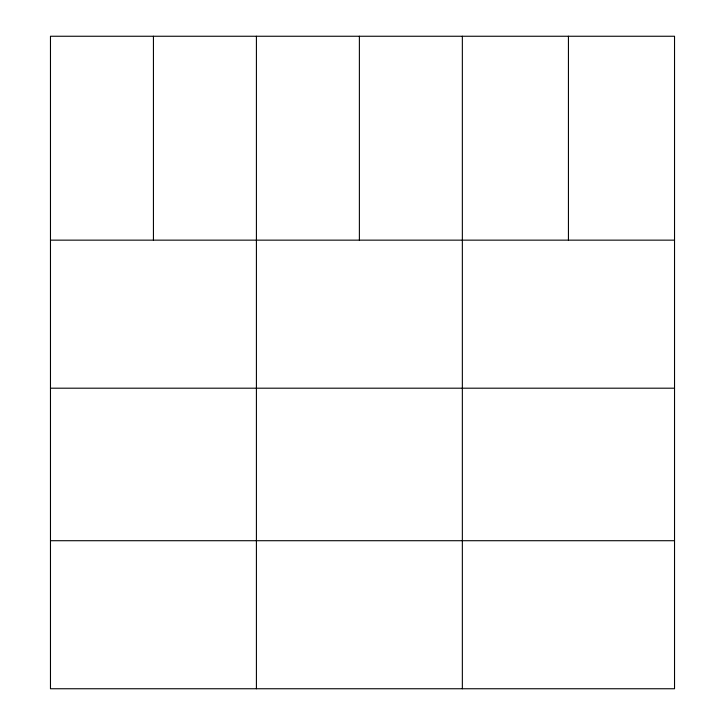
<?xml version="1.0" encoding="UTF-8"?>
<svg xmlns="http://www.w3.org/2000/svg" width="725" height="725" viewBox="0 0 725 725"><rect width="100%" height="100%" fill="white"/><g stroke="black" fill="none" stroke-linecap="round" stroke-linejoin="round"><path stroke-width="1.09" d="M674.531 388.192L674.531 36.25L50.469 36.25L50.469 688.75L674.531 688.75L674.531 388.192L50.469 388.192M50.469 240.147L674.531 240.147M50.469 540.714L674.531 540.714M568.436 36.25L568.436 240.147M462.351 36.25L462.351 688.75M359.382 36.25L359.382 240.147M256.414 36.25L256.414 688.75M153.437 36.25L153.437 240.147"/></g></svg>
